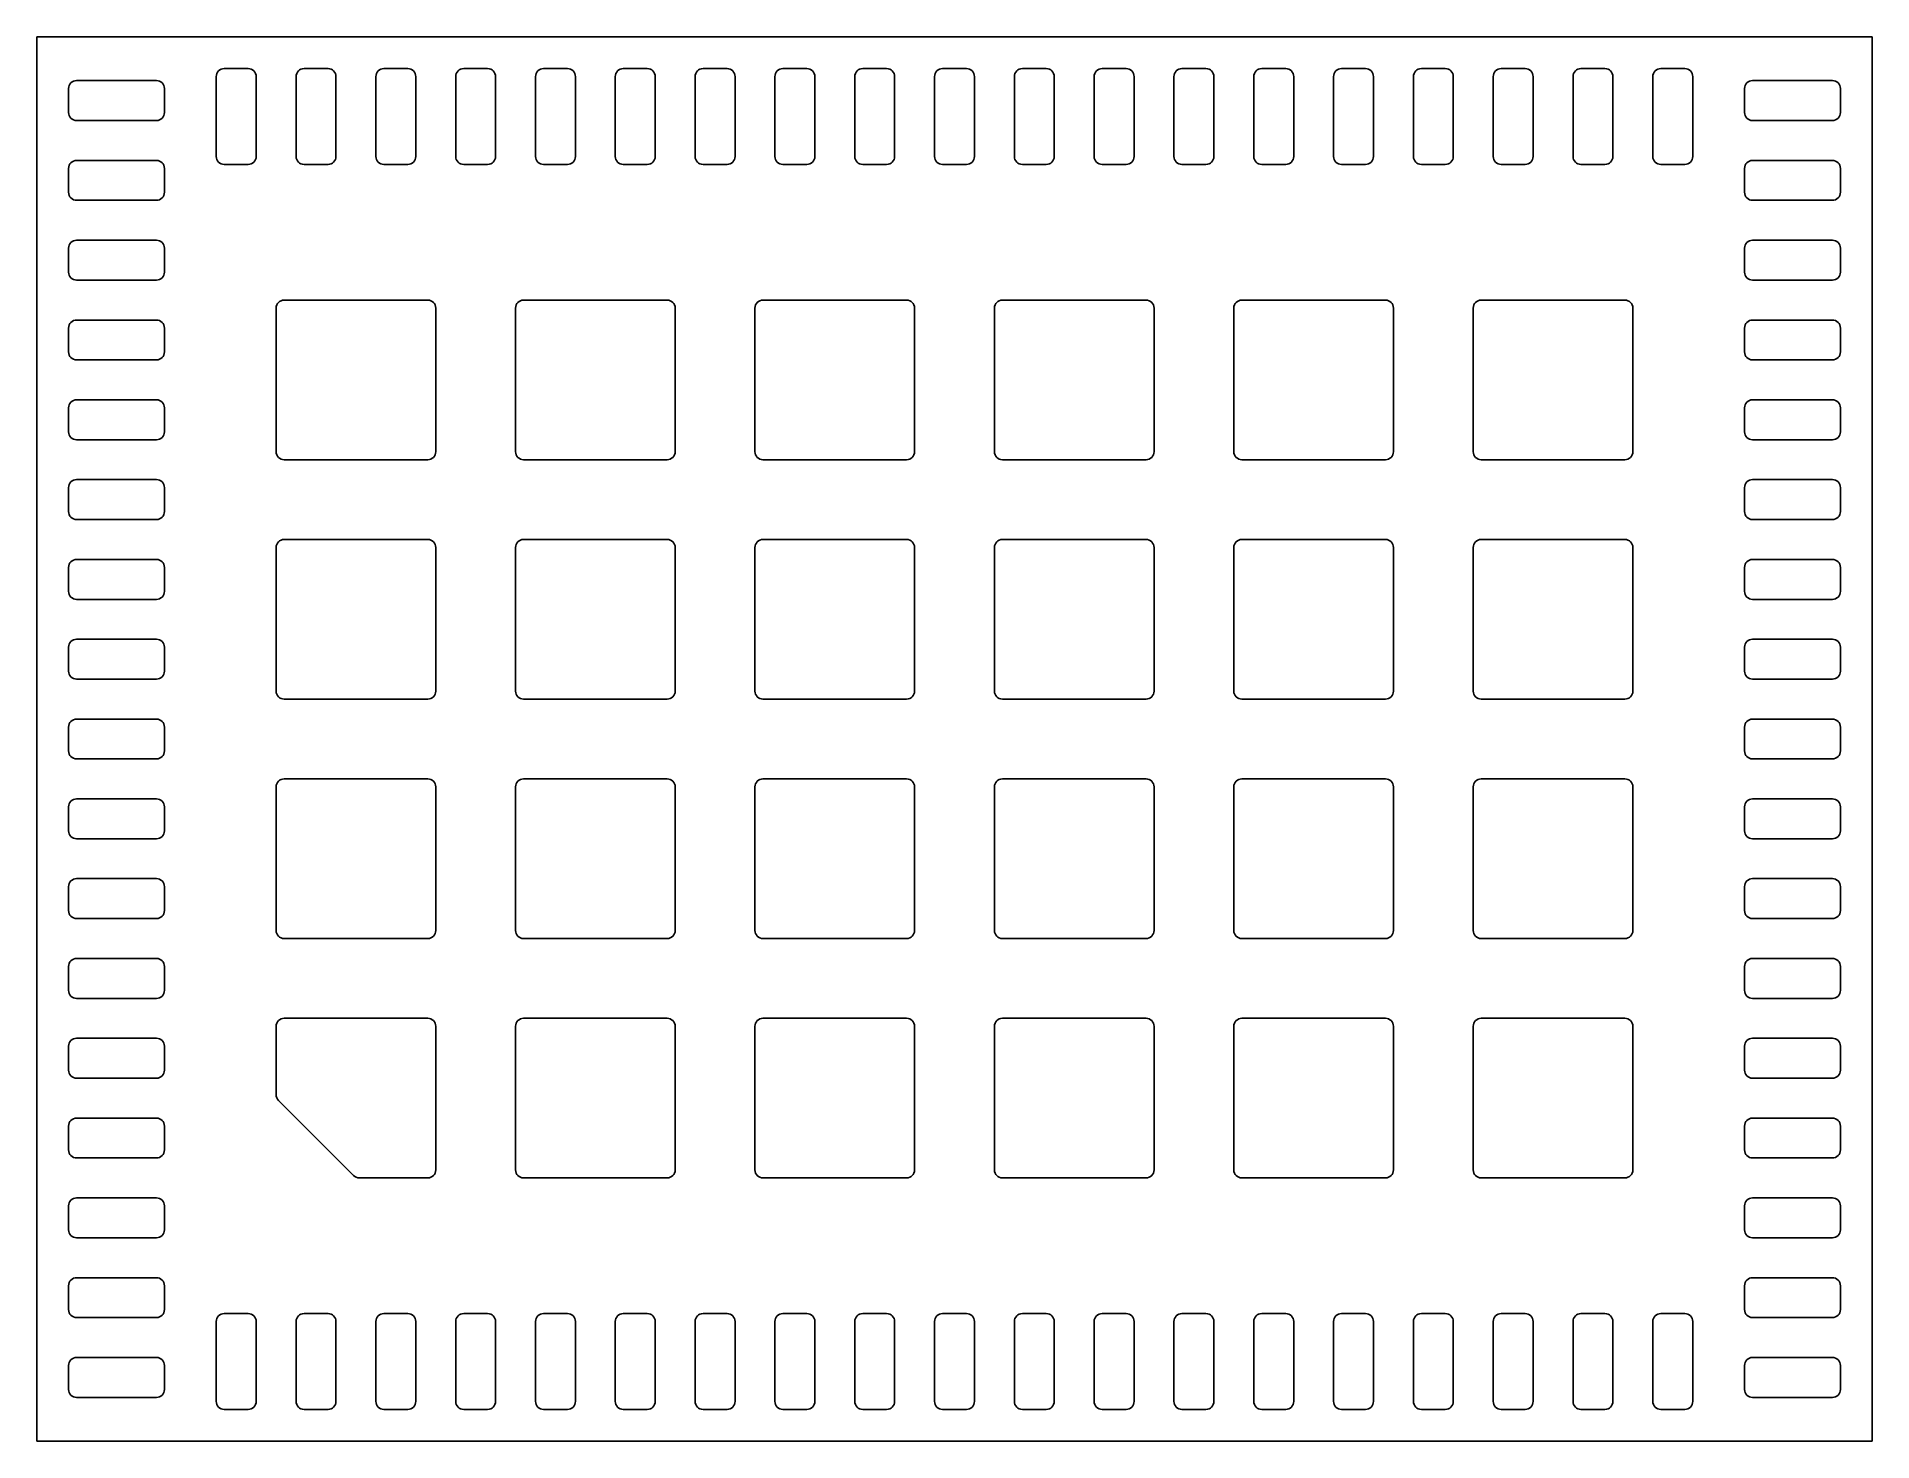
# Model space of a CAD drawing. Extents: x 5.8 to 17.2, y 5 to 13.8.
import ezdxf

# ---------------------------------------------------------------- set-up
doc = ezdxf.new("R2010")
doc.units = 0
doc.layers.add('OUTLINE', color=2, linetype='CONTINUOUS')
doc.layers.add('PartsFrameB', color=7, linetype='CONTINUOUS')

msp = doc.modelspace()

# ---------------------------------------------------------------- linework, layer by layer
at = {"layer": 'OUTLINE'}
for p, q in [((5.75, 5), (5.75, 13.8)), ((5.75, 13.8), (17.25, 13.8)), ((17.25, 13.8), (17.25, 5)), ((17.25, 5), (5.75, 5))]:
    msp.add_line(p, q, dxfattribs=at)
at = {"layer": 'PartsFrameB'}
for p, q in [((6.925, 13.6), (7.075, 13.6)), ((7.425, 13.6), (7.575, 13.6)), ((7.925, 13.6), (8.075, 13.6)), ((8.425, 13.6), (8.575, 13.6)), ((8.925, 13.6), (9.075, 13.6)), ((9.425, 13.6), (9.575, 13.6)), ((9.925, 13.6), (10.075, 13.6)), ((10.425, 13.6), (10.575, 13.6)), ((10.925, 13.6), (11.075, 13.6)), ((11.425, 13.6), (11.575, 13.6)), ((11.925, 13.6), (12.075, 13.6)), ((12.425, 13.6), (12.575, 13.6)), ((12.925, 13.6), (13.075, 13.6)), ((13.425, 13.6), (13.575, 13.6)), ((13.925, 13.6), (14.075, 13.6)), ((14.425, 13.6), (14.575, 13.6)), ((14.925, 13.6), (15.075, 13.6)), ((15.425, 13.6), (15.575, 13.6)), ((15.925, 13.6), (16.075, 13.6)), ((5.95, 13.325), (5.95, 13.475)), ((6, 13.525), (6.5, 13.525)), ((6.55, 13.475), (6.55, 13.325)), ((6.875, 13.05), (6.875, 13.55)), ((7.125, 13.55), (7.125, 13.05)), ((7.375, 13.05), (7.375, 13.55)), ((7.625, 13.55), (7.625, 13.05)), ((7.875, 13.05), (7.875, 13.55)), ((8.125, 13.55), (8.125, 13.05)), ((8.375, 13.05), (8.375, 13.55)), ((8.625, 13.55), (8.625, 13.05)), ((8.875, 13.05), (8.875, 13.55)), ((9.125, 13.55), (9.125, 13.05)), ((9.375, 13.05), (9.375, 13.55)), ((9.625, 13.55), (9.625, 13.05)), ((9.875, 13.05), (9.875, 13.55)), ((10.125, 13.55), (10.125, 13.05)), ((10.375, 13.05), (10.375, 13.55)), ((10.625, 13.55), (10.625, 13.05)), ((10.875, 13.05), (10.875, 13.55)), ((11.125, 13.55), (11.125, 13.05)), ((11.375, 13.05), (11.375, 13.55)), ((11.625, 13.55), (11.625, 13.05)), ((11.875, 13.05), (11.875, 13.55)), ((12.125, 13.55), (12.125, 13.05)), ((12.375, 13.05), (12.375, 13.55)), ((12.625, 13.55), (12.625, 13.05)), ((12.875, 13.05), (12.875, 13.55)), ((13.125, 13.55), (13.125, 13.05)), ((13.375, 13.05), (13.375, 13.55)), ((13.625, 13.55), (13.625, 13.05)), ((13.875, 13.05), (13.875, 13.55)), ((14.125, 13.55), (14.125, 13.05)), ((14.375, 13.05), (14.375, 13.55)), ((14.625, 13.55), (14.625, 13.05)), ((14.875, 13.05), (14.875, 13.55)), ((15.125, 13.55), (15.125, 13.05)), ((15.375, 13.05), (15.375, 13.55)), ((15.625, 13.55), (15.625, 13.05)), ((15.875, 13.05), (15.875, 13.55)), ((16.125, 13.55), (16.125, 13.05)), ((16.45, 13.325), (16.45, 13.475)), ((16.5, 13.525), (17, 13.525)), ((17.05, 13.475), (17.05, 13.325)), ((6.5, 13.275), (6, 13.275)), ((17, 13.275), (16.5, 13.275)), ((6, 13.025), (6.5, 13.025)), ((7.075, 13), (6.925, 13)), ((7.575, 13), (7.425, 13)), ((8.075, 13), (7.925, 13)), ((8.575, 13), (8.425, 13)), ((9.075, 13), (8.925, 13)), ((9.575, 13), (9.425, 13)), ((10.075, 13), (9.925, 13)), ((10.575, 13), (10.425, 13)), ((11.075, 13), (10.925, 13)), ((11.575, 13), (11.425, 13)), ((12.075, 13), (11.925, 13)), ((12.575, 13), (12.425, 13)), ((13.075, 13), (12.925, 13)), ((13.575, 13), (13.425, 13)), ((14.075, 13), (13.925, 13)), ((14.575, 13), (14.425, 13)), ((15.075, 13), (14.925, 13)), ((15.575, 13), (15.425, 13)), ((16.075, 13), (15.925, 13)), ((16.5, 13.025), (17, 13.025)), ((5.95, 12.825), (5.95, 12.975)), ((6.55, 12.975), (6.55, 12.825)), ((16.45, 12.825), (16.45, 12.975)), ((17.05, 12.975), (17.05, 12.825)), ((6.5, 12.775), (6, 12.775)), ((17, 12.775), (16.5, 12.775)), ((5.95, 12.325), (5.95, 12.475)), ((6, 12.525), (6.5, 12.525)), ((6.55, 12.475), (6.55, 12.325)), ((16.45, 12.325), (16.45, 12.475)), ((16.5, 12.525), (17, 12.525)), ((17.05, 12.475), (17.05, 12.325)), ((6.5, 12.275), (6, 12.275)), ((17, 12.275), (16.5, 12.275)), ((7.25, 11.2), (7.25, 12.1)), ((7.3, 12.15), (8.2, 12.15)), ((8.25, 12.1), (8.25, 11.2)), ((8.75, 11.2), (8.75, 12.1)), ((8.8, 12.15), (9.7, 12.15)), ((9.75, 12.1), (9.75, 11.2)), ((10.25, 11.2), (10.25, 12.1)), ((10.3, 12.15), (11.2, 12.15)), ((11.25, 12.1), (11.25, 11.2)), ((11.75, 11.2), (11.75, 12.1)), ((11.8, 12.15), (12.7, 12.15)), ((12.75, 12.1), (12.75, 11.2)), ((13.25, 11.2), (13.25, 12.1)), ((13.3, 12.15), (14.2, 12.15)), ((14.25, 12.1), (14.25, 11.2)), ((14.75, 11.2), (14.75, 12.1)), ((14.8, 12.15), (15.7, 12.15)), ((15.75, 12.1), (15.75, 11.2)), ((5.95, 11.825), (5.95, 11.975)), ((6, 12.025), (6.5, 12.025)), ((6.55, 11.975), (6.55, 11.825)), ((16.45, 11.825), (16.45, 11.975)), ((16.5, 12.025), (17, 12.025)), ((17.05, 11.975), (17.05, 11.825)), ((6.5, 11.775), (6, 11.775)), ((17, 11.775), (16.5, 11.775)), ((6, 11.525), (6.5, 11.525)), ((16.5, 11.525), (17, 11.525)), ((5.95, 11.325), (5.95, 11.475)), ((6.55, 11.475), (6.55, 11.325)), ((16.45, 11.325), (16.45, 11.475)), ((17.05, 11.475), (17.05, 11.325)), ((6.5, 11.275), (6, 11.275)), ((17, 11.275), (16.5, 11.275)), ((8.2, 11.15), (7.3, 11.15)), ((9.7, 11.15), (8.8, 11.15)), ((11.2, 11.15), (10.3, 11.15)), ((12.7, 11.15), (11.8, 11.15)), ((14.2, 11.15), (13.3, 11.15)), ((15.7, 11.15), (14.8, 11.15)), ((5.95, 10.825), (5.95, 10.975)), ((6, 11.025), (6.5, 11.025)), ((6.55, 10.975), (6.55, 10.825)), ((16.45, 10.825), (16.45, 10.975)), ((16.5, 11.025), (17, 11.025)), ((17.05, 10.975), (17.05, 10.825)), ((6.5, 10.775), (6, 10.775)), ((17, 10.775), (16.5, 10.775)), ((7.25, 9.7), (7.25, 10.6)), ((7.3, 10.65), (8.2, 10.65)), ((8.25, 10.6), (8.25, 9.7)), ((8.75, 9.7), (8.75, 10.6)), ((8.8, 10.65), (9.7, 10.65)), ((9.75, 10.6), (9.75, 9.7)), ((10.25, 9.7), (10.25, 10.6)), ((10.3, 10.65), (11.2, 10.65)), ((11.25, 10.6), (11.25, 9.7)), ((11.75, 9.7), (11.75, 10.6)), ((11.8, 10.65), (12.7, 10.65)), ((12.75, 10.6), (12.75, 9.7)), ((13.25, 9.7), (13.25, 10.6)), ((13.3, 10.65), (14.2, 10.65)), ((14.25, 10.6), (14.25, 9.7)), ((14.75, 9.7), (14.75, 10.6)), ((14.8, 10.65), (15.7, 10.65)), ((15.75, 10.6), (15.75, 9.7)), ((5.95, 10.325), (5.95, 10.475)), ((6, 10.525), (6.5, 10.525)), ((6.55, 10.475), (6.55, 10.325)), ((16.45, 10.325), (16.45, 10.475)), ((16.5, 10.525), (17, 10.525)), ((17.05, 10.475), (17.05, 10.325)), ((6.5, 10.275), (6, 10.275)), ((17, 10.275), (16.5, 10.275)), ((6, 10.025), (6.5, 10.025)), ((16.5, 10.025), (17, 10.025)), ((5.95, 9.825), (5.95, 9.975)), ((6.55, 9.975), (6.55, 9.825)), ((16.45, 9.825), (16.45, 9.975)), ((17.05, 9.975), (17.05, 9.825)), ((6.5, 9.775), (6, 9.775)), ((17, 9.775), (16.5, 9.775)), ((8.2, 9.65), (7.3, 9.65)), ((9.7, 9.65), (8.8, 9.65)), ((11.2, 9.65), (10.3, 9.65)), ((12.7, 9.65), (11.8, 9.65)), ((14.2, 9.65), (13.3, 9.65)), ((15.7, 9.65), (14.8, 9.65)), ((5.95, 9.325), (5.95, 9.475)), ((6, 9.525), (6.5, 9.525)), ((6.55, 9.475), (6.55, 9.325)), ((16.45, 9.325), (16.45, 9.475)), ((16.5, 9.525), (17, 9.525)), ((17.05, 9.475), (17.05, 9.325)), ((6.5, 9.275), (6, 9.275)), ((17, 9.275), (16.5, 9.275)), ((7.25, 8.2), (7.25, 9.1)), ((7.3, 9.15), (8.2, 9.15)), ((8.25, 9.1), (8.25, 8.2)), ((8.75, 8.2), (8.75, 9.1)), ((8.8, 9.15), (9.7, 9.15)), ((9.75, 9.1), (9.75, 8.2)), ((10.25, 8.2), (10.25, 9.1)), ((10.3, 9.15), (11.2, 9.15)), ((11.25, 9.1), (11.25, 8.2)), ((11.75, 8.2), (11.75, 9.1)), ((11.8, 9.15), (12.7, 9.15)), ((12.75, 9.1), (12.75, 8.2)), ((13.25, 8.2), (13.25, 9.1)), ((13.3, 9.15), (14.2, 9.15)), ((14.25, 9.1), (14.25, 8.2)), ((14.75, 8.2), (14.75, 9.1)), ((14.8, 9.15), (15.7, 9.15)), ((15.75, 9.1), (15.75, 8.2)), ((5.95, 8.825), (5.95, 8.975)), ((6, 9.025), (6.5, 9.025)), ((6.55, 8.975), (6.55, 8.825)), ((16.45, 8.825), (16.45, 8.975)), ((16.5, 9.025), (17, 9.025)), ((17.05, 8.975), (17.05, 8.825)), ((6.5, 8.775), (6, 8.775)), ((17, 8.775), (16.5, 8.775)), ((6, 8.525), (6.5, 8.525)), ((16.5, 8.525), (17, 8.525)), ((5.95, 8.325), (5.95, 8.475)), ((6.55, 8.475), (6.55, 8.325)), ((16.45, 8.325), (16.45, 8.475)), ((17.05, 8.475), (17.05, 8.325)), ((6.5, 8.275), (6, 8.275)), ((17, 8.275), (16.5, 8.275)), ((8.2, 8.15), (7.3, 8.15)), ((9.7, 8.15), (8.8, 8.15)), ((11.2, 8.15), (10.3, 8.15)), ((12.7, 8.15), (11.8, 8.15)), ((14.2, 8.15), (13.3, 8.15)), ((15.7, 8.15), (14.8, 8.15)), ((5.95, 7.825), (5.95, 7.975)), ((6, 8.025), (6.5, 8.025)), ((6.55, 7.975), (6.55, 7.825)), ((16.45, 7.825), (16.45, 7.975)), ((16.5, 8.025), (17, 8.025)), ((17.05, 7.975), (17.05, 7.825)), ((6.5, 7.775), (6, 7.775)), ((17, 7.775), (16.5, 7.775)), ((7.25, 7.171), (7.25, 7.6)), ((7.3, 7.65), (8.2, 7.65)), ((8.25, 7.6), (8.25, 6.7)), ((8.75, 6.7), (8.75, 7.6)), ((8.8, 7.65), (9.7, 7.65)), ((9.75, 7.6), (9.75, 6.7)), ((10.25, 6.7), (10.25, 7.6)), ((10.3, 7.65), (11.2, 7.65)), ((11.25, 7.6), (11.25, 6.7)), ((11.75, 6.7), (11.75, 7.6)), ((11.8, 7.65), (12.7, 7.65)), ((12.75, 7.6), (12.75, 6.7)), ((13.25, 6.7), (13.25, 7.6)), ((13.3, 7.65), (14.2, 7.65)), ((14.25, 7.6), (14.25, 6.7)), ((14.75, 6.7), (14.75, 7.6)), ((14.8, 7.65), (15.7, 7.65)), ((15.75, 7.6), (15.75, 6.7)), ((5.95, 7.325), (5.95, 7.475)), ((6, 7.525), (6.5, 7.525)), ((6.55, 7.475), (6.55, 7.325)), ((16.45, 7.325), (16.45, 7.475)), ((16.5, 7.525), (17, 7.525)), ((17.05, 7.475), (17.05, 7.325)), ((6.5, 7.275), (6, 7.275)), ((17, 7.275), (16.5, 7.275)), ((7.735, 6.665), (7.265, 7.135)), ((6, 7.025), (6.5, 7.025)), ((16.5, 7.025), (17, 7.025)), ((5.95, 6.825), (5.95, 6.975)), ((6.55, 6.975), (6.55, 6.825)), ((16.45, 6.825), (16.45, 6.975)), ((17.05, 6.975), (17.05, 6.825)), ((6.5, 6.775), (6, 6.775)), ((17, 6.775), (16.5, 6.775)), ((8.2, 6.65), (7.771, 6.65)), ((9.7, 6.65), (8.8, 6.65)), ((11.2, 6.65), (10.3, 6.65)), ((12.7, 6.65), (11.8, 6.65)), ((14.2, 6.65), (13.3, 6.65)), ((15.7, 6.65), (14.8, 6.65)), ((5.95, 6.325), (5.95, 6.475)), ((6, 6.525), (6.5, 6.525)), ((6.55, 6.475), (6.55, 6.325)), ((16.45, 6.325), (16.45, 6.475)), ((16.5, 6.525), (17, 6.525)), ((17.05, 6.475), (17.05, 6.325)), ((6.5, 6.275), (6, 6.275)), ((17, 6.275), (16.5, 6.275)), ((6, 6.025), (6.5, 6.025)), ((16.5, 6.025), (17, 6.025)), ((5.95, 5.825), (5.95, 5.975)), ((6.55, 5.975), (6.55, 5.825)), ((16.45, 5.825), (16.45, 5.975)), ((17.05, 5.975), (17.05, 5.825)), ((6.5, 5.775), (6, 5.775)), ((6.875, 5.25), (6.875, 5.75)), ((6.925, 5.8), (7.075, 5.8)), ((7.125, 5.75), (7.125, 5.25)), ((7.375, 5.25), (7.375, 5.75)), ((7.425, 5.8), (7.575, 5.8)), ((7.625, 5.75), (7.625, 5.25)), ((7.875, 5.25), (7.875, 5.75)), ((7.925, 5.8), (8.075, 5.8)), ((8.125, 5.75), (8.125, 5.25)), ((8.375, 5.25), (8.375, 5.75)), ((8.425, 5.8), (8.575, 5.8)), ((8.625, 5.75), (8.625, 5.25)), ((8.875, 5.25), (8.875, 5.75)), ((8.925, 5.8), (9.075, 5.8)), ((9.125, 5.75), (9.125, 5.25)), ((9.375, 5.25), (9.375, 5.75)), ((9.425, 5.8), (9.575, 5.8)), ((9.625, 5.75), (9.625, 5.25)), ((9.875, 5.25), (9.875, 5.75)), ((9.925, 5.8), (10.075, 5.8)), ((10.125, 5.75), (10.125, 5.25)), ((10.375, 5.25), (10.375, 5.75)), ((10.425, 5.8), (10.575, 5.8)), ((10.625, 5.75), (10.625, 5.25)), ((10.875, 5.25), (10.875, 5.75)), ((10.925, 5.8), (11.075, 5.8)), ((11.125, 5.75), (11.125, 5.25)), ((11.375, 5.25), (11.375, 5.75)), ((11.425, 5.8), (11.575, 5.8)), ((11.625, 5.75), (11.625, 5.25)), ((11.875, 5.25), (11.875, 5.75)), ((11.925, 5.8), (12.075, 5.8)), ((12.125, 5.75), (12.125, 5.25)), ((12.375, 5.25), (12.375, 5.75)), ((12.425, 5.8), (12.575, 5.8)), ((12.625, 5.75), (12.625, 5.25)), ((12.875, 5.25), (12.875, 5.75)), ((12.925, 5.8), (13.075, 5.8)), ((13.125, 5.75), (13.125, 5.25)), ((13.375, 5.25), (13.375, 5.75)), ((13.425, 5.8), (13.575, 5.8)), ((13.625, 5.75), (13.625, 5.25)), ((13.875, 5.25), (13.875, 5.75)), ((13.925, 5.8), (14.075, 5.8)), ((14.125, 5.75), (14.125, 5.25)), ((14.375, 5.25), (14.375, 5.75)), ((14.425, 5.8), (14.575, 5.8)), ((14.625, 5.75), (14.625, 5.25)), ((14.875, 5.25), (14.875, 5.75)), ((14.925, 5.8), (15.075, 5.8)), ((15.125, 5.75), (15.125, 5.25)), ((15.375, 5.25), (15.375, 5.75)), ((15.425, 5.8), (15.575, 5.8)), ((15.625, 5.75), (15.625, 5.25)), ((15.875, 5.25), (15.875, 5.75)), ((15.925, 5.8), (16.075, 5.8)), ((16.125, 5.75), (16.125, 5.25)), ((17, 5.775), (16.5, 5.775)), ((6, 5.525), (6.5, 5.525)), ((16.5, 5.525), (17, 5.525)), ((5.95, 5.325), (5.95, 5.475)), ((6.55, 5.475), (6.55, 5.325)), ((16.45, 5.325), (16.45, 5.475)), ((17.05, 5.475), (17.05, 5.325)), ((6.5, 5.275), (6, 5.275)), ((7.075, 5.2), (6.925, 5.2)), ((7.575, 5.2), (7.425, 5.2)), ((8.075, 5.2), (7.925, 5.2)), ((8.575, 5.2), (8.425, 5.2)), ((9.075, 5.2), (8.925, 5.2)), ((9.575, 5.2), (9.425, 5.2)), ((10.075, 5.2), (9.925, 5.2)), ((10.575, 5.2), (10.425, 5.2)), ((11.075, 5.2), (10.925, 5.2)), ((11.575, 5.2), (11.425, 5.2)), ((12.075, 5.2), (11.925, 5.2)), ((12.575, 5.2), (12.425, 5.2)), ((13.075, 5.2), (12.925, 5.2)), ((13.575, 5.2), (13.425, 5.2)), ((14.075, 5.2), (13.925, 5.2)), ((14.575, 5.2), (14.425, 5.2)), ((15.075, 5.2), (14.925, 5.2)), ((15.575, 5.2), (15.425, 5.2)), ((16.075, 5.2), (15.925, 5.2)), ((17, 5.275), (16.5, 5.275))]:
    msp.add_line(p, q, dxfattribs=at)
for centre, radius, start, end in [((6.925, 13.55), 0.05, 90, 180), ((7.075, 13.55), 0.05, 0, 90), ((7.425, 13.55), 0.05, 90, 180), ((7.575, 13.55), 0.05, 0, 90), ((7.925, 13.55), 0.05, 90, 180), ((8.075, 13.55), 0.05, 0, 90), ((8.425, 13.55), 0.05, 90, 180), ((8.575, 13.55), 0.05, 0, 90), ((8.925, 13.55), 0.05, 90, 180), ((9.075, 13.55), 0.05, 0, 90), ((9.425, 13.55), 0.05, 90, 180), ((9.575, 13.55), 0.05, 0, 90), ((9.925, 13.55), 0.05, 90, 180), ((10.075, 13.55), 0.05, 0, 90), ((10.425, 13.55), 0.05, 90, 180), ((10.575, 13.55), 0.05, 0, 90), ((10.925, 13.55), 0.05, 90, 180), ((11.075, 13.55), 0.05, 0, 90), ((11.425, 13.55), 0.05, 90, 180), ((11.575, 13.55), 0.05, 0, 90), ((11.925, 13.55), 0.05, 90, 180), ((12.075, 13.55), 0.05, 0, 90), ((12.425, 13.55), 0.05, 90, 180), ((12.575, 13.55), 0.05, 0, 90), ((12.925, 13.55), 0.05, 90, 180), ((13.075, 13.55), 0.05, 0, 90), ((13.425, 13.55), 0.05, 90, 180), ((13.575, 13.55), 0.05, 0, 90), ((13.925, 13.55), 0.05, 90, 180), ((14.075, 13.55), 0.05, 0, 90), ((14.425, 13.55), 0.05, 90, 180), ((14.575, 13.55), 0.05, 0, 90), ((14.925, 13.55), 0.05, 90, 180), ((15.075, 13.55), 0.05, 0, 90), ((15.425, 13.55), 0.05, 90, 180), ((15.575, 13.55), 0.05, 0, 90), ((15.925, 13.55), 0.05, 90, 180), ((16.075, 13.55), 0.05, 0, 90), ((6, 13.475), 0.05, 90, 180), ((6.5, 13.475), 0.05, 0, 90), ((16.5, 13.475), 0.05, 90, 180), ((17, 13.475), 0.05, 0, 90), ((6, 13.325), 0.05, 180, -90), ((6.5, 13.325), 0.05, -90, 0), ((16.5, 13.325), 0.05, 180, -90), ((17, 13.325), 0.05, -90, 0), ((6, 12.975), 0.05, 90, 180), ((6.5, 12.975), 0.05, 0, 90), ((6.925, 13.05), 0.05, 180, -90), ((7.075, 13.05), 0.05, -90, 0), ((7.425, 13.05), 0.05, 180, -90), ((7.575, 13.05), 0.05, -90, 0), ((7.925, 13.05), 0.05, 180, -90), ((8.075, 13.05), 0.05, -90, 0), ((8.425, 13.05), 0.05, 180, -90), ((8.575, 13.05), 0.05, -90, 0), ((8.925, 13.05), 0.05, 180, -90), ((9.075, 13.05), 0.05, -90, 0), ((9.425, 13.05), 0.05, 180, -90), ((9.575, 13.05), 0.05, -90, 0), ((9.925, 13.05), 0.05, 180, -90), ((10.075, 13.05), 0.05, -90, 0), ((10.425, 13.05), 0.05, 180, -90), ((10.575, 13.05), 0.05, -90, 0), ((10.925, 13.05), 0.05, 180, -90), ((11.075, 13.05), 0.05, -90, 0), ((11.425, 13.05), 0.05, 180, -90), ((11.575, 13.05), 0.05, -90, 0), ((11.925, 13.05), 0.05, 180, -90), ((12.075, 13.05), 0.05, -90, 0), ((12.425, 13.05), 0.05, 180, -90), ((12.575, 13.05), 0.05, -90, 0), ((12.925, 13.05), 0.05, 180, -90), ((13.075, 13.05), 0.05, -90, 0), ((13.425, 13.05), 0.05, 180, -90), ((13.575, 13.05), 0.05, -90, 0), ((13.925, 13.05), 0.05, 180, -90), ((14.075, 13.05), 0.05, -90, 0), ((14.425, 13.05), 0.05, 180, -90), ((14.575, 13.05), 0.05, -90, 0), ((14.925, 13.05), 0.05, 180, -90), ((15.075, 13.05), 0.05, -90, 0), ((15.425, 13.05), 0.05, 180, -90), ((15.575, 13.05), 0.05, -90, 0), ((15.925, 13.05), 0.05, 180, -90), ((16.075, 13.05), 0.05, -90, 0), ((16.5, 12.975), 0.05, 90, 180), ((17, 12.975), 0.05, 0, 90), ((6, 12.825), 0.05, 180, -90), ((6.5, 12.825), 0.05, -90, 0), ((16.5, 12.825), 0.05, 180, -90), ((17, 12.825), 0.05, -90, 0), ((6, 12.475), 0.05, 90, 180), ((6.5, 12.475), 0.05, 0, 90), ((16.5, 12.475), 0.05, 90, 180), ((17, 12.475), 0.05, 0, 90), ((6, 12.325), 0.05, 180, -90), ((6.5, 12.325), 0.05, -90, 0), ((16.5, 12.325), 0.05, 180, -90), ((17, 12.325), 0.05, -90, 0), ((7.3, 12.1), 0.05, 90, 180), ((8.2, 12.1), 0.05, 0, 90), ((8.8, 12.1), 0.05, 90, 180), ((9.7, 12.1), 0.05, 0, 90), ((10.3, 12.1), 0.05, 90, 180), ((11.2, 12.1), 0.05, 0, 90), ((11.8, 12.1), 0.05, 90, 180), ((12.7, 12.1), 0.05, 0, 90), ((13.3, 12.1), 0.05, 90, 180), ((14.2, 12.1), 0.05, 0, 90), ((14.8, 12.1), 0.05, 90, 180), ((15.7, 12.1), 0.05, 0, 90), ((6, 11.975), 0.05, 90, 180), ((6.5, 11.975), 0.05, 0, 90), ((16.5, 11.975), 0.05, 90, 180), ((17, 11.975), 0.05, 0, 90), ((6, 11.825), 0.05, 180, -90), ((6.5, 11.825), 0.05, -90, 0), ((16.5, 11.825), 0.05, 180, -90), ((17, 11.825), 0.05, -90, 0), ((6, 11.475), 0.05, 90, 180), ((6.5, 11.475), 0.05, 0, 90), ((16.5, 11.475), 0.05, 90, 180), ((17, 11.475), 0.05, 0, 90), ((6, 11.325), 0.05, 180, -90), ((6.5, 11.325), 0.05, -90, 0), ((16.5, 11.325), 0.05, 180, -90), ((17, 11.325), 0.05, -90, 0), ((7.3, 11.2), 0.05, 180, -90), ((8.2, 11.2), 0.05, -90, 0), ((8.8, 11.2), 0.05, 180, -90), ((9.7, 11.2), 0.05, -90, 0), ((10.3, 11.2), 0.05, 180, -90), ((11.2, 11.2), 0.05, -90, 0), ((11.8, 11.2), 0.05, 180, -90), ((12.7, 11.2), 0.05, -90, 0), ((13.3, 11.2), 0.05, 180, -90), ((14.2, 11.2), 0.05, -90, 0), ((14.8, 11.2), 0.05, 180, -90), ((15.7, 11.2), 0.05, -90, 0), ((6, 10.975), 0.05, 90, 180), ((6.5, 10.975), 0.05, 0, 90), ((16.5, 10.975), 0.05, 90, 180), ((17, 10.975), 0.05, 0, 90), ((6, 10.825), 0.05, 180, -90), ((6.5, 10.825), 0.05, -90, 0), ((16.5, 10.825), 0.05, 180, -90), ((17, 10.825), 0.05, -90, 0), ((7.3, 10.6), 0.05, 90, 180), ((8.2, 10.6), 0.05, 0, 90), ((8.8, 10.6), 0.05, 90, 180), ((9.7, 10.6), 0.05, 0, 90), ((10.3, 10.6), 0.05, 90, 180), ((11.2, 10.6), 0.05, 0, 90), ((11.8, 10.6), 0.05, 90, 180), ((12.7, 10.6), 0.05, 0, 90), ((13.3, 10.6), 0.05, 90, 180), ((14.2, 10.6), 0.05, 0, 90), ((14.8, 10.6), 0.05, 90, 180), ((15.7, 10.6), 0.05, 0, 90), ((6, 10.475), 0.05, 90, 180), ((6.5, 10.475), 0.05, 0, 90), ((16.5, 10.475), 0.05, 90, 180), ((17, 10.475), 0.05, 0, 90), ((6, 10.325), 0.05, 180, -90), ((6.5, 10.325), 0.05, -90, 0), ((16.5, 10.325), 0.05, 180, -90), ((17, 10.325), 0.05, -90, 0), ((6, 9.975), 0.05, 90, 180), ((6.5, 9.975), 0.05, 0, 90), ((16.5, 9.975), 0.05, 90, 180), ((17, 9.975), 0.05, 0, 90), ((6, 9.825), 0.05, 180, -90), ((6.5, 9.825), 0.05, -90, 0), ((16.5, 9.825), 0.05, 180, -90), ((17, 9.825), 0.05, -90, 0), ((7.3, 9.7), 0.05, 180, -90), ((8.2, 9.7), 0.05, -90, 0), ((8.8, 9.7), 0.05, 180, -90), ((9.7, 9.7), 0.05, -90, 0), ((10.3, 9.7), 0.05, 180, -90), ((11.2, 9.7), 0.05, -90, 0), ((11.8, 9.7), 0.05, 180, -90), ((12.7, 9.7), 0.05, -90, 0), ((13.3, 9.7), 0.05, 180, -90), ((14.2, 9.7), 0.05, -90, 0), ((14.8, 9.7), 0.05, 180, -90), ((15.7, 9.7), 0.05, -90, 0), ((6, 9.475), 0.05, 90, 180), ((6.5, 9.475), 0.05, 0, 90), ((16.5, 9.475), 0.05, 90, 180), ((17, 9.475), 0.05, 0, 90), ((6, 9.325), 0.05, 180, -90), ((6.5, 9.325), 0.05, -90, 0), ((16.5, 9.325), 0.05, 180, -90), ((17, 9.325), 0.05, -90, 0), ((7.3, 9.1), 0.05, 90, 180), ((8.2, 9.1), 0.05, 0, 90), ((8.8, 9.1), 0.05, 90, 180), ((9.7, 9.1), 0.05, 0, 90), ((10.3, 9.1), 0.05, 90, 180), ((11.2, 9.1), 0.05, 0, 90), ((11.8, 9.1), 0.05, 90, 180), ((12.7, 9.1), 0.05, 0, 90), ((13.3, 9.1), 0.05, 90, 180), ((14.2, 9.1), 0.05, 0, 90), ((14.8, 9.1), 0.05, 90, 180), ((15.7, 9.1), 0.05, 0, 90), ((6, 8.975), 0.05, 90, 180), ((6.5, 8.975), 0.05, 0, 90), ((16.5, 8.975), 0.05, 90, 180), ((17, 8.975), 0.05, 0, 90), ((6, 8.825), 0.05, 180, -90), ((6.5, 8.825), 0.05, -90, 0), ((16.5, 8.825), 0.05, 180, -90), ((17, 8.825), 0.05, -90, 0), ((6, 8.475), 0.05, 90, 180), ((6.5, 8.475), 0.05, 0, 90), ((16.5, 8.475), 0.05, 90, 180), ((17, 8.475), 0.05, 0, 90), ((6, 8.325), 0.05, 180, -90), ((6.5, 8.325), 0.05, -90, 0), ((16.5, 8.325), 0.05, 180, -90), ((17, 8.325), 0.05, -90, 0), ((7.3, 8.2), 0.05, 180, -90), ((8.2, 8.2), 0.05, -90, 0), ((8.8, 8.2), 0.05, 180, -90), ((9.7, 8.2), 0.05, -90, 0), ((10.3, 8.2), 0.05, 180, -90), ((11.2, 8.2), 0.05, -90, 0), ((11.8, 8.2), 0.05, 180, -90), ((12.7, 8.2), 0.05, -90, 0), ((13.3, 8.2), 0.05, 180, -90), ((14.2, 8.2), 0.05, -90, 0), ((14.8, 8.2), 0.05, 180, -90), ((15.7, 8.2), 0.05, -90, 0), ((6, 7.975), 0.05, 90, 180), ((6.5, 7.975), 0.05, 0, 90), ((16.5, 7.975), 0.05, 90, 180), ((17, 7.975), 0.05, 0, 90), ((6, 7.825), 0.05, 180, -90), ((6.5, 7.825), 0.05, -90, 0), ((16.5, 7.825), 0.05, 180, -90), ((17, 7.825), 0.05, -90, 0), ((7.3, 7.6), 0.05, 90, 180), ((8.2, 7.6), 0.05, 0, 90), ((8.8, 7.6), 0.05, 90, 180), ((9.7, 7.6), 0.05, 0, 90), ((10.3, 7.6), 0.05, 90, 180), ((11.2, 7.6), 0.05, 0, 90), ((11.8, 7.6), 0.05, 90, 180), ((12.7, 7.6), 0.05, 0, 90), ((13.3, 7.6), 0.05, 90, 180), ((14.2, 7.6), 0.05, 0, 90), ((14.8, 7.6), 0.05, 90, 180), ((15.7, 7.6), 0.05, 0, 90), ((6, 7.475), 0.05, 90, 180), ((6.5, 7.475), 0.05, 0, 90), ((16.5, 7.475), 0.05, 90, 180), ((17, 7.475), 0.05, 0, 90), ((6, 7.325), 0.05, 180, -90), ((6.5, 7.325), 0.05, -90, 0), ((16.5, 7.325), 0.05, 180, -90), ((17, 7.325), 0.05, -90, 0), ((7.3, 7.171), 0.0501, 179.7141, -134.4761), ((6, 6.975), 0.05, 90, 180), ((6.5, 6.975), 0.05, 0, 90), ((16.5, 6.975), 0.05, 90, 180), ((17, 6.975), 0.05, 0, 90), ((6, 6.825), 0.05, 180, -90), ((6.5, 6.825), 0.05, -90, 0), ((16.5, 6.825), 0.05, 180, -90), ((17, 6.825), 0.05, -90, 0), ((8.2, 6.7), 0.05, -90, 0), ((8.8, 6.7), 0.05, 180, -90), ((9.7, 6.7), 0.05, -90, 0), ((10.3, 6.7), 0.05, 180, -90), ((11.2, 6.7), 0.05, -90, 0), ((11.8, 6.7), 0.05, 180, -90), ((12.7, 6.7), 0.05, -90, 0), ((13.3, 6.7), 0.05, 180, -90), ((14.2, 6.7), 0.05, -90, 0), ((14.8, 6.7), 0.05, 180, -90), ((15.7, 6.7), 0.05, -90, 0), ((7.771, 6.7), 0.0501, -135.5256, -89.7158), ((6, 6.475), 0.05, 90, 180), ((6.5, 6.475), 0.05, 0, 90), ((16.5, 6.475), 0.05, 90, 180), ((17, 6.475), 0.05, 0, 90), ((6, 6.325), 0.05, 180, -90), ((6.5, 6.325), 0.05, -90, 0), ((16.5, 6.325), 0.05, 180, -90), ((17, 6.325), 0.05, -90, 0), ((6, 5.975), 0.05, 90, 180), ((6.5, 5.975), 0.05, 0, 90), ((16.5, 5.975), 0.05, 90, 180), ((17, 5.975), 0.05, 0, 90), ((6, 5.825), 0.05, 180, -90), ((6.5, 5.825), 0.05, -90, 0), ((6.925, 5.75), 0.05, 90, 180), ((7.075, 5.75), 0.05, 0, 90), ((7.425, 5.75), 0.05, 90, 180), ((7.575, 5.75), 0.05, 0, 90), ((7.925, 5.75), 0.05, 90, 180), ((8.075, 5.75), 0.05, 0, 90), ((8.425, 5.75), 0.05, 90, 180), ((8.575, 5.75), 0.05, 0, 90), ((8.925, 5.75), 0.05, 90, 180), ((9.075, 5.75), 0.05, 0, 90), ((9.425, 5.75), 0.05, 90, 180), ((9.575, 5.75), 0.05, 0, 90), ((9.925, 5.75), 0.05, 90, 180), ((10.075, 5.75), 0.05, 0, 90), ((10.425, 5.75), 0.05, 90, 180), ((10.575, 5.75), 0.05, 0, 90), ((10.925, 5.75), 0.05, 90, 180), ((11.075, 5.75), 0.05, 0, 90), ((11.425, 5.75), 0.05, 90, 180), ((11.575, 5.75), 0.05, 0, 90), ((11.925, 5.75), 0.05, 90, 180), ((12.075, 5.75), 0.05, 0, 90), ((12.425, 5.75), 0.05, 90, 180), ((12.575, 5.75), 0.05, 0, 90), ((12.925, 5.75), 0.05, 90, 180), ((13.075, 5.75), 0.05, 0, 90), ((13.425, 5.75), 0.05, 90, 180), ((13.575, 5.75), 0.05, 0, 90), ((13.925, 5.75), 0.05, 90, 180), ((14.075, 5.75), 0.05, 0, 90), ((14.425, 5.75), 0.05, 90, 180), ((14.575, 5.75), 0.05, 0, 90), ((14.925, 5.75), 0.05, 90, 180), ((15.075, 5.75), 0.05, 0, 90), ((15.425, 5.75), 0.05, 90, 180), ((15.575, 5.75), 0.05, 0, 90), ((15.925, 5.75), 0.05, 90, 180), ((16.075, 5.75), 0.05, 0, 90), ((16.5, 5.825), 0.05, 180, -90), ((17, 5.825), 0.05, -90, 0), ((6, 5.475), 0.05, 90, 180), ((6.5, 5.475), 0.05, 0, 90), ((16.5, 5.475), 0.05, 90, 180), ((17, 5.475), 0.05, 0, 90), ((6, 5.325), 0.05, 180, -90), ((6.5, 5.325), 0.05, -90, 0), ((16.5, 5.325), 0.05, 180, -90), ((17, 5.325), 0.05, -90, 0), ((6.925, 5.25), 0.05, 180, -90), ((7.075, 5.25), 0.05, -90, 0), ((7.425, 5.25), 0.05, 180, -90), ((7.575, 5.25), 0.05, -90, 0), ((7.925, 5.25), 0.05, 180, -90), ((8.075, 5.25), 0.05, -90, 0), ((8.425, 5.25), 0.05, 180, -90), ((8.575, 5.25), 0.05, -90, 0), ((8.925, 5.25), 0.05, 180, -90), ((9.075, 5.25), 0.05, -90, 0), ((9.425, 5.25), 0.05, 180, -90), ((9.575, 5.25), 0.05, -90, 0), ((9.925, 5.25), 0.05, 180, -90), ((10.075, 5.25), 0.05, -90, 0), ((10.425, 5.25), 0.05, 180, -90), ((10.575, 5.25), 0.05, -90, 0), ((10.925, 5.25), 0.05, 180, -90), ((11.075, 5.25), 0.05, -90, 0), ((11.425, 5.25), 0.05, 180, -90), ((11.575, 5.25), 0.05, -90, 0), ((11.925, 5.25), 0.05, 180, -90), ((12.075, 5.25), 0.05, -90, 0), ((12.425, 5.25), 0.05, 180, -90), ((12.575, 5.25), 0.05, -90, 0), ((12.925, 5.25), 0.05, 180, -90), ((13.075, 5.25), 0.05, -90, 0), ((13.425, 5.25), 0.05, 180, -90), ((13.575, 5.25), 0.05, -90, 0), ((13.925, 5.25), 0.05, 180, -90), ((14.075, 5.25), 0.05, -90, 0), ((14.425, 5.25), 0.05, 180, -90), ((14.575, 5.25), 0.05, -90, 0), ((14.925, 5.25), 0.05, 180, -90), ((15.075, 5.25), 0.05, -90, 0), ((15.425, 5.25), 0.05, 180, -90), ((15.575, 5.25), 0.05, -90, 0), ((15.925, 5.25), 0.05, 180, -90), ((16.075, 5.25), 0.05, -90, 0)]:
    msp.add_arc(centre, radius, start, end, dxfattribs=at)

doc.saveas('drawing.dxf')
